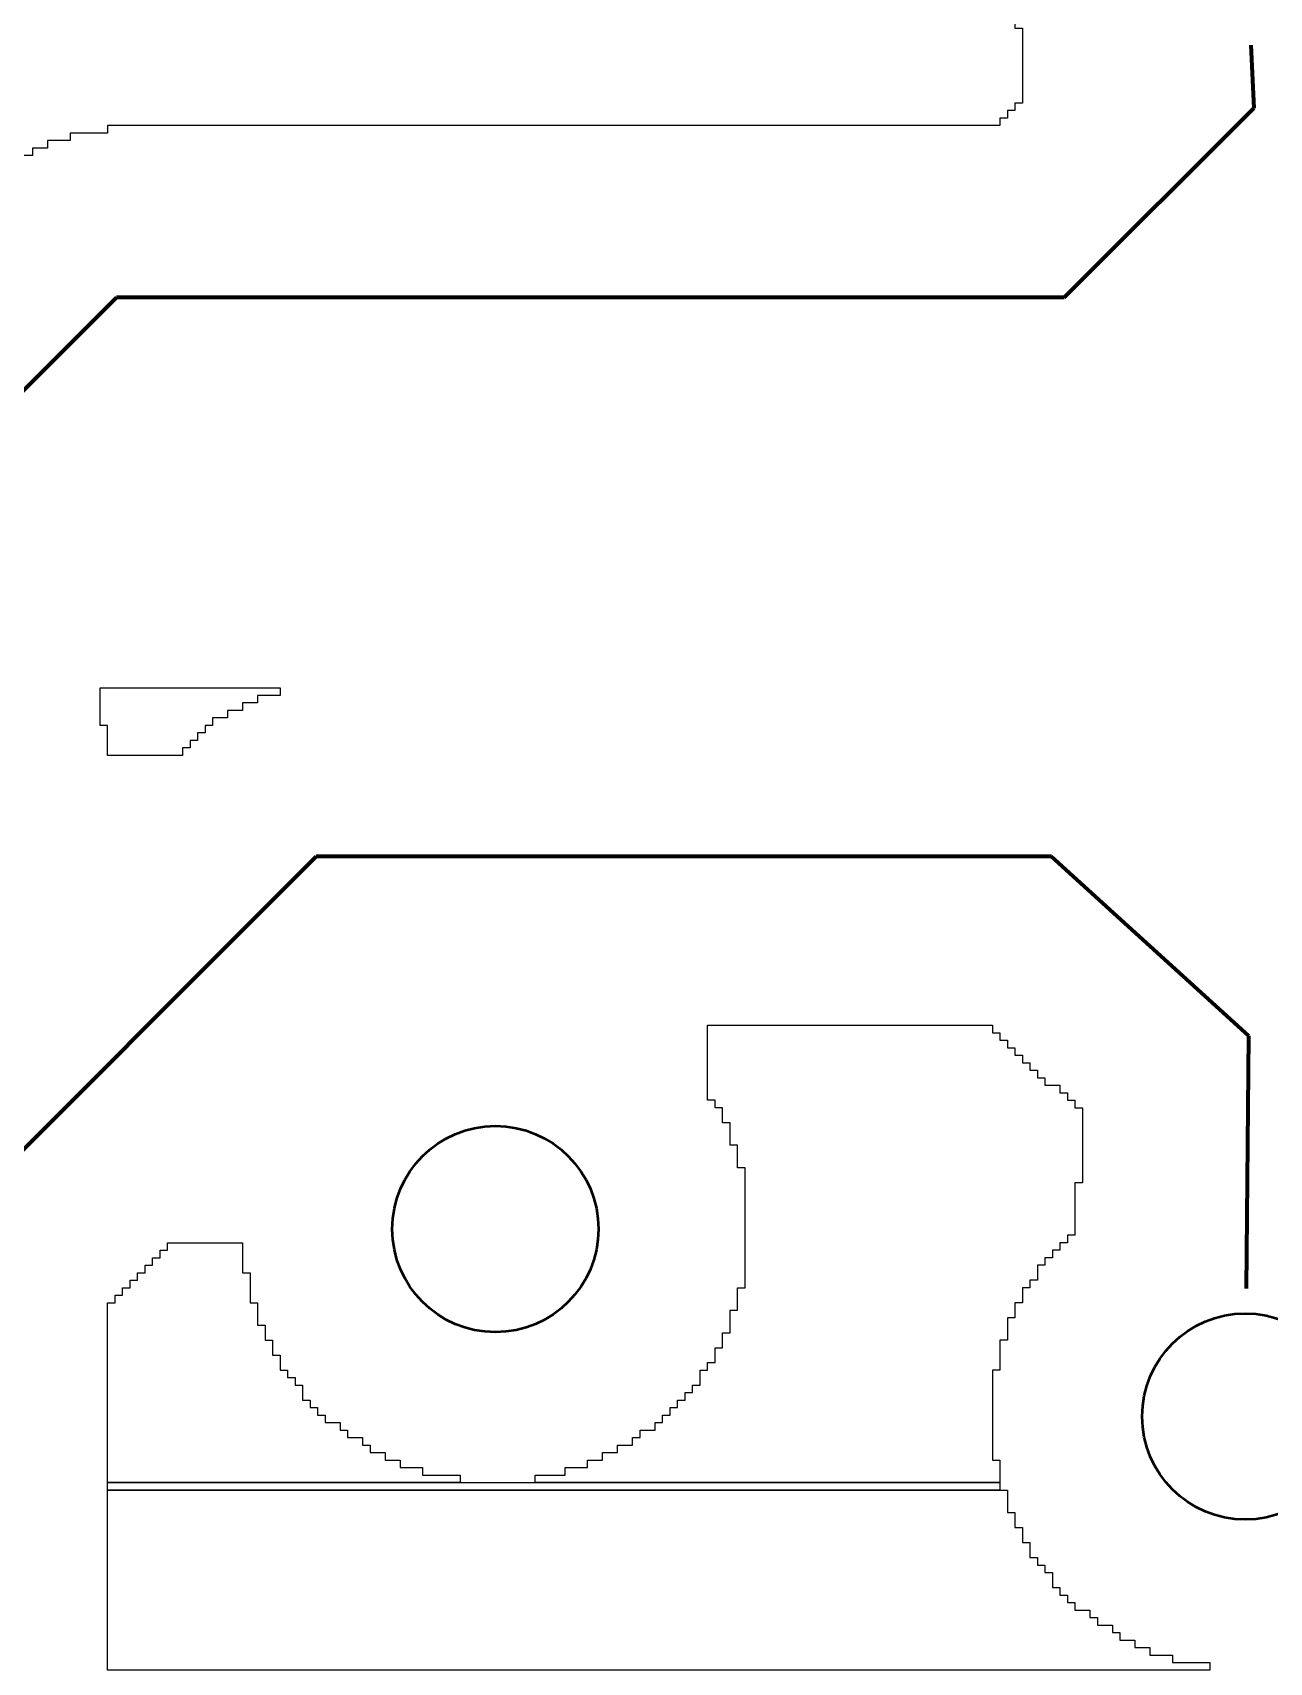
# Model space of a CAD drawing. Header units: millimetres. Extents: x -51 to 50, y -37 to 38.
# Drawn here: x 19.44 to 27.82, y -2.73 to 8.31 of the extents above; entities that cross this region are included whole.
import ezdxf

# ---------------------------------------------------------------- set-up
doc = ezdxf.new("R2010")
doc.units = ezdxf.units.MM
doc.header["$MEASUREMENT"] = 0
doc.layers.add('Camada 1', color=7, linetype='Continuous')

msp = doc.modelspace()

# ---------------------------------------------------------------- linework, layer by layer
at = {"layer": 'Camada 1', "lineweight": 18}
msp.add_open_spline([(-49.8984, -37.3982), (-49.8984, -37.3982), (49.8984, -37.3982), (49.8984, -37.3982), (49.8984, -37.3982), (49.8984, -37.3982), (49.8984, 37.3983), (49.8984, 37.3983), (49.8984, 37.3983), (49.8984, 37.3983), (-49.8984, 37.3983), (-49.8984, 37.3983), (-49.8984, 37.3983), (-49.8984, 37.3983), (-49.8984, -37.3982), (-49.8984, -37.3982)], degree=3, knots=[0, 0, 0, 0, 0.2, 0.2, 0.2, 0.2, 0.4, 0.4, 0.4, 0.4, 0.6, 0.6, 0.6, 0.6, 1, 1, 1, 1], dxfattribs=at)
at = {"layer": 'Camada 1'}
for points, knots in [([(14.0586, 8.5947), (14.0586, 8.5947), (14.0586, 8.5439), (14.0586, 8.5439), (14.0586, 8.5439), (14.0586, 8.5439), (14.0078, 8.5439), (14.0078, 8.5439), (14.0078, 8.5439), (14.0078, 8.5439), (14.0078, 8.3915), (14.0078, 8.3915), (14.0078, 8.3915), (14.0078, 8.3915), (13.957, 8.3915), (13.957, 8.3915), (13.957, 8.3915), (13.957, 8.3915), (13.957, 8.2899), (13.957, 8.2899), (13.957, 8.2899), (13.957, 8.2899), (13.9062, 8.2899), (13.9062, 8.2899), (13.9062, 8.2899), (13.9062, 8.2899), (13.9062, 8.1883), (13.9062, 8.1883), (13.9062, 8.1883), (13.9062, 8.1883), (13.8554, 8.1883), (13.8554, 8.1883), (13.8554, 8.1883), (13.8554, 8.1883), (13.8554, 8.1375), (13.8554, 8.1375), (13.8554, 8.1375), (13.8554, 8.1375), (13.8046, 8.1375), (13.8046, 8.1375), (13.8046, 8.1375), (13.8046, 8.1375), (13.8046, 8.0359), (13.8046, 8.0359), (13.8046, 8.0359), (13.8046, 8.0359), (13.7538, 8.0359), (13.7538, 8.0359), (13.7538, 8.0359), (13.7538, 8.0359), (13.7538, 7.9851), (13.7538, 7.9851), (13.7538, 7.9851), (13.7538, 7.9851), (13.703, 7.9851), (13.703, 7.9851), (13.703, 7.9851), (13.703, 7.9851), (13.703, 7.9343), (13.703, 7.9343), (13.703, 7.9343), (13.703, 7.9343), (13.6522, 7.9343), (13.6522, 7.9343), (13.6522, 7.9343), (13.6522, 7.9343), (13.6522, 7.8835), (13.6522, 7.8835), (13.6522, 7.8835), (13.6522, 7.8835), (13.6014, 7.8835), (13.6014, 7.8835), (13.6014, 7.8835), (13.6014, 7.8835), (13.6014, 7.8327), (13.6014, 7.8327), (13.6014, 7.8327), (13.6014, 7.8327), (13.5506, 7.8327), (13.5506, 7.8327), (13.5506, 7.8327), (13.5506, 7.8327), (13.5506, 7.7819), (13.5506, 7.7819), (13.5506, 7.7819), (13.5506, 7.7819), (13.4998, 7.7819), (13.4998, 7.7819), (13.4998, 7.7819), (13.4998, 7.7819), (13.4998, 7.7311), (13.4998, 7.7311), (13.4998, 7.7311), (13.4998, 7.7311), (13.3982, 7.7311), (13.3982, 7.7311), (13.3982, 7.7311), (13.3982, 7.7311), (13.3982, 7.6803), (13.3982, 7.6803), (13.3982, 7.6803), (13.3982, 7.6803), (13.3474, 7.6803), (13.3474, 7.6803), (13.3474, 7.6803), (13.3474, 7.6803), (13.3474, 7.6295), (13.3474, 7.6295), (13.3474, 7.6295), (13.3474, 7.6295), (13.2458, 7.6295), (13.2458, 7.6295), (13.2458, 7.6295), (13.2458, 7.6295), (13.2458, 7.5787), (13.2458, 7.5787), (13.2458, 7.5787), (13.2458, 7.5787), (13.1442, 7.5787), (13.1442, 7.5787), (13.1442, 7.5787), (13.1442, 7.5787), (13.1442, 7.5279), (13.1442, 7.5279), (13.1442, 7.5279), (13.1442, 7.5279), (13.0426, 7.5279), (13.0426, 7.5279), (13.0426, 7.5279), (13.0426, 7.5279), (13.0426, 7.4771), (13.0426, 7.4771), (13.0426, 7.4771), (13.0426, 7.4771), (12.8902, 7.4771), (12.8902, 7.4771), (12.8902, 7.4771), (12.8902, 7.4771), (12.8902, 7.4263), (12.8902, 7.4263), (12.8902, 7.4263), (12.8902, 7.4263), (12.687, 7.4263), (12.687, 7.4263), (12.687, 7.4263), (12.687, 7.4263), (12.687, 7.3755), (12.687, 7.3755), (12.687, 7.3755), (12.687, 7.3755), (19.291, 7.3755), (19.291, 7.3755), (19.291, 7.3755), (19.291, 7.3755), (19.291, 7.4263), (19.291, 7.4263), (19.291, 7.4263), (19.291, 7.4263), (19.3418, 7.4263), (19.3418, 7.4263), (19.3418, 7.4263), (19.3418, 7.4263), (19.3418, 7.4771), (19.3418, 7.4771), (19.3418, 7.4771), (19.3418, 7.4771), (19.4434, 7.4771), (19.4434, 7.4771), (19.4434, 7.4771), (19.4434, 7.4771), (19.4434, 7.5279), (19.4434, 7.5279), (19.4434, 7.5279), (19.4434, 7.5279), (19.545, 7.5279), (19.545, 7.5279), (19.545, 7.5279), (19.545, 7.5279), (19.545, 7.5787), (19.545, 7.5787), (19.545, 7.5787), (19.545, 7.5787), (19.6974, 7.5787), (19.6974, 7.5787), (19.6974, 7.5787), (19.6974, 7.5787), (19.6974, 7.6295), (19.6974, 7.6295), (19.6974, 7.6295), (19.6974, 7.6295), (19.9514, 7.6295), (19.9514, 7.6295), (19.9514, 7.6295), (19.9514, 7.6295), (19.9514, 7.6803), (19.9514, 7.6803), (19.9514, 7.6803), (19.9514, 7.6803), (25.9966, 7.6803), (25.9966, 7.6803), (25.9966, 7.6803), (25.9966, 7.6803), (25.9966, 7.7311), (25.9966, 7.7311), (25.9966, 7.7311), (25.9966, 7.7311), (26.0474, 7.7311), (26.0474, 7.7311), (26.0474, 7.7311), (26.0474, 7.7311), (26.0474, 7.7819), (26.0474, 7.7819), (26.0474, 7.7819), (26.0474, 7.7819), (26.0982, 7.7819), (26.0982, 7.7819), (26.0982, 7.7819), (26.0982, 7.7819), (26.0982, 7.8327), (26.0982, 7.8327), (26.0982, 7.8327), (26.0982, 7.8327), (26.149, 7.8327), (26.149, 7.8327), (26.149, 7.8327), (26.149, 7.8327), (26.149, 8.3407), (26.149, 8.3407), (26.149, 8.3407), (26.149, 8.3407), (26.0982, 8.3407), (26.0982, 8.3407), (26.0982, 8.3407), (26.0982, 8.3407), (26.0982, 8.4423), (26.0982, 8.4423), (26.0982, 8.4423), (26.0982, 8.4423), (26.0474, 8.4423), (26.0474, 8.4423), (26.0474, 8.4423), (26.0474, 8.4423), (26.0474, 8.5947), (26.0474, 8.5947), (26.0474, 8.5947), (26.0474, 8.5947), (14.0586, 8.5947), (14.0586, 8.5947)], [0, 0, 0, 0, 0.015873, 0.015873, 0.015873, 0.015873, 0.031746, 0.031746, 0.031746, 0.031746, 0.047619, 0.047619, 0.047619, 0.047619, 0.0634921, 0.0634921, 0.0634921, 0.0634921, 0.0793651, 0.0793651, 0.0793651, 0.0793651, 0.0952381, 0.0952381, 0.0952381, 0.0952381, 0.1111111, 0.1111111, 0.1111111, 0.1111111, 0.1269841, 0.1269841, 0.1269841, 0.1269841, 0.1428571, 0.1428571, 0.1428571, 0.1428571, 0.1587302, 0.1587302, 0.1587302, 0.1587302, 0.1746032, 0.1746032, 0.1746032, 0.1746032, 0.1904762, 0.1904762, 0.1904762, 0.1904762, 0.2063492, 0.2063492, 0.2063492, 0.2063492, 0.2222222, 0.2222222, 0.2222222, 0.2222222, 0.2380952, 0.2380952, 0.2380952, 0.2380952, 0.2539683, 0.2539683, 0.2539683, 0.2539683, 0.2698413, 0.2698413, 0.2698413, 0.2698413, 0.2857143, 0.2857143, 0.2857143, 0.2857143, 0.3015873, 0.3015873, 0.3015873, 0.3015873, 0.3174603, 0.3174603, 0.3174603, 0.3174603, 0.3333333, 0.3333333, 0.3333333, 0.3333333, 0.3492063, 0.3492063, 0.3492063, 0.3492063, 0.3650794, 0.3650794, 0.3650794, 0.3650794, 0.3809524, 0.3809524, 0.3809524, 0.3809524, 0.3968254, 0.3968254, 0.3968254, 0.3968254, 0.4126984, 0.4126984, 0.4126984, 0.4126984, 0.4285714, 0.4285714, 0.4285714, 0.4285714, 0.4444444, 0.4444444, 0.4444444, 0.4444444, 0.4603175, 0.4603175, 0.4603175, 0.4603175, 0.4761905, 0.4761905, 0.4761905, 0.4761905, 0.4920635, 0.4920635, 0.4920635, 0.4920635, 0.5079365, 0.5079365, 0.5079365, 0.5079365, 0.5238095, 0.5238095, 0.5238095, 0.5238095, 0.5396825, 0.5396825, 0.5396825, 0.5396825, 0.5555556, 0.5555556, 0.5555556, 0.5555556, 0.5714286, 0.5714286, 0.5714286, 0.5714286, 0.5873016, 0.5873016, 0.5873016, 0.5873016, 0.6031746, 0.6031746, 0.6031746, 0.6031746, 0.6190476, 0.6190476, 0.6190476, 0.6190476, 0.6349206, 0.6349206, 0.6349206, 0.6349206, 0.6507937, 0.6507937, 0.6507937, 0.6507937, 0.6666667, 0.6666667, 0.6666667, 0.6666667, 0.6825397, 0.6825397, 0.6825397, 0.6825397, 0.6984127, 0.6984127, 0.6984127, 0.6984127, 0.7142857, 0.7142857, 0.7142857, 0.7142857, 0.7301587, 0.7301587, 0.7301587, 0.7301587, 0.7460317, 0.7460317, 0.7460317, 0.7460317, 0.7619048, 0.7619048, 0.7619048, 0.7619048, 0.7777778, 0.7777778, 0.7777778, 0.7777778, 0.7936508, 0.7936508, 0.7936508, 0.7936508, 0.8095238, 0.8095238, 0.8095238, 0.8095238, 0.8253968, 0.8253968, 0.8253968, 0.8253968, 0.8412698, 0.8412698, 0.8412698, 0.8412698, 0.8571429, 0.8571429, 0.8571429, 0.8571429, 0.8730159, 0.8730159, 0.8730159, 0.8730159, 0.8888889, 0.8888889, 0.8888889, 0.8888889, 0.9047619, 0.9047619, 0.9047619, 0.9047619, 0.9206349, 0.9206349, 0.9206349, 0.9206349, 0.9365079, 0.9365079, 0.9365079, 0.9365079, 0.952381, 0.952381, 0.952381, 0.952381, 0.968254, 0.968254, 0.968254, 0.968254, 1, 1, 1, 1]), ([(19.9006, 3.8703), (19.9006, 3.8703), (19.9006, 3.6163), (19.9006, 3.6163), (19.9006, 3.6163), (19.9006, 3.6163), (19.9514, 3.6163), (19.9514, 3.6163), (19.9514, 3.6163), (19.9514, 3.6163), (19.9514, 3.4131), (19.9514, 3.4131), (19.9514, 3.4131), (19.9514, 3.4131), (20.4594, 3.4131), (20.4594, 3.4131), (20.4594, 3.4131), (20.4594, 3.4131), (20.4594, 3.4639), (20.4594, 3.4639), (20.4594, 3.4639), (20.4594, 3.4639), (20.5102, 3.4639), (20.5102, 3.4639), (20.5102, 3.4639), (20.5102, 3.4639), (20.5102, 3.5147), (20.5102, 3.5147), (20.5102, 3.5147), (20.5102, 3.5147), (20.561, 3.5147), (20.561, 3.5147), (20.561, 3.5147), (20.561, 3.5147), (20.561, 3.5655), (20.561, 3.5655), (20.561, 3.5655), (20.561, 3.5655), (20.6118, 3.5655), (20.6118, 3.5655), (20.6118, 3.5655), (20.6118, 3.5655), (20.6118, 3.6163), (20.6118, 3.6163), (20.6118, 3.6163), (20.6118, 3.6163), (20.6626, 3.6163), (20.6626, 3.6163), (20.6626, 3.6163), (20.6626, 3.6163), (20.6626, 3.6671), (20.6626, 3.6671), (20.6626, 3.6671), (20.6626, 3.6671), (20.7642, 3.6671), (20.7642, 3.6671), (20.7642, 3.6671), (20.7642, 3.6671), (20.7642, 3.7179), (20.7642, 3.7179), (20.7642, 3.7179), (20.7642, 3.7179), (20.8658, 3.7179), (20.8658, 3.7179), (20.8658, 3.7179), (20.8658, 3.7179), (20.8658, 3.7687), (20.8658, 3.7687), (20.8658, 3.7687), (20.8658, 3.7687), (20.9674, 3.7687), (20.9674, 3.7687), (20.9674, 3.7687), (20.9674, 3.7687), (20.9674, 3.8195), (20.9674, 3.8195), (20.9674, 3.8195), (20.9674, 3.8195), (21.1198, 3.8195), (21.1198, 3.8195), (21.1198, 3.8195), (21.1198, 3.8195), (21.1198, 3.8703), (21.1198, 3.8703), (21.1198, 3.8703), (21.1198, 3.8703), (19.9006, 3.8703), (19.9006, 3.8703)], [0, 0, 0, 0, 0.0434783, 0.0434783, 0.0434783, 0.0434783, 0.0869565, 0.0869565, 0.0869565, 0.0869565, 0.1304348, 0.1304348, 0.1304348, 0.1304348, 0.173913, 0.173913, 0.173913, 0.173913, 0.2173913, 0.2173913, 0.2173913, 0.2173913, 0.2608696, 0.2608696, 0.2608696, 0.2608696, 0.3043478, 0.3043478, 0.3043478, 0.3043478, 0.3478261, 0.3478261, 0.3478261, 0.3478261, 0.3913043, 0.3913043, 0.3913043, 0.3913043, 0.4347826, 0.4347826, 0.4347826, 0.4347826, 0.4782609, 0.4782609, 0.4782609, 0.4782609, 0.5217391, 0.5217391, 0.5217391, 0.5217391, 0.5652174, 0.5652174, 0.5652174, 0.5652174, 0.6086957, 0.6086957, 0.6086957, 0.6086957, 0.6521739, 0.6521739, 0.6521739, 0.6521739, 0.6956522, 0.6956522, 0.6956522, 0.6956522, 0.7391304, 0.7391304, 0.7391304, 0.7391304, 0.7826087, 0.7826087, 0.7826087, 0.7826087, 0.826087, 0.826087, 0.826087, 0.826087, 0.8695652, 0.8695652, 0.8695652, 0.8695652, 0.9130435, 0.9130435, 0.9130435, 0.9130435, 1, 1, 1, 1]), ([(24.0154, 1.5843), (24.0154, 1.5843), (24.0154, 1.0763), (24.0154, 1.0763), (24.0154, 1.0763), (24.0154, 1.0763), (24.0662, 1.0763), (24.0662, 1.0763), (24.0662, 1.0763), (24.0662, 1.0763), (24.0662, 1.0255), (24.0662, 1.0255), (24.0662, 1.0255), (24.0662, 1.0255), (24.117, 1.0255), (24.117, 1.0255), (24.117, 1.0255), (24.117, 1.0255), (24.117, 0.9239), (24.117, 0.9239), (24.117, 0.9239), (24.117, 0.9239), (24.1678, 0.9239), (24.1678, 0.9239), (24.1678, 0.9239), (24.1678, 0.9239), (24.1678, 0.7715), (24.1678, 0.7715), (24.1678, 0.7715), (24.1678, 0.7715), (24.2186, 0.7715), (24.2186, 0.7715), (24.2186, 0.7715), (24.2186, 0.7715), (24.2186, 0.6191), (24.2186, 0.6191), (24.2186, 0.6191), (24.2186, 0.6191), (24.2694, 0.6191), (24.2694, 0.6191), (24.2694, 0.6191), (24.2694, 0.6191), (24.2694, -0.1937), (24.2694, -0.1937), (24.2694, -0.1937), (24.2694, -0.1937), (24.2186, -0.1937), (24.2186, -0.1937), (24.2186, -0.1937), (24.2186, -0.1937), (24.2186, -0.3461), (24.2186, -0.3461), (24.2186, -0.3461), (24.2186, -0.3461), (24.1678, -0.3461), (24.1678, -0.3461), (24.1678, -0.3461), (24.1678, -0.3461), (24.1678, -0.4985), (24.1678, -0.4985), (24.1678, -0.4985), (24.1678, -0.4985), (24.117, -0.4985), (24.117, -0.4985), (24.117, -0.4985), (24.117, -0.4985), (24.117, -0.6001), (24.117, -0.6001), (24.117, -0.6001), (24.117, -0.6001), (24.0662, -0.6001), (24.0662, -0.6001), (24.0662, -0.6001), (24.0662, -0.6001), (24.0662, -0.7017), (24.0662, -0.7017), (24.0662, -0.7017), (24.0662, -0.7017), (24.0154, -0.7017), (24.0154, -0.7017), (24.0154, -0.7017), (24.0154, -0.7017), (24.0154, -0.7525), (24.0154, -0.7525), (24.0154, -0.7525), (24.0154, -0.7525), (23.9646, -0.7525), (23.9646, -0.7525), (23.9646, -0.7525), (23.9646, -0.7525), (23.9646, -0.8541), (23.9646, -0.8541), (23.9646, -0.8541), (23.9646, -0.8541), (23.9138, -0.8541), (23.9138, -0.8541), (23.9138, -0.8541), (23.9138, -0.8541), (23.9138, -0.9049), (23.9138, -0.9049), (23.9138, -0.9049), (23.9138, -0.9049), (23.863, -0.9049), (23.863, -0.9049), (23.863, -0.9049), (23.863, -0.9049), (23.863, -0.9557), (23.863, -0.9557), (23.863, -0.9557), (23.863, -0.9557), (23.8122, -0.9557), (23.8122, -0.9557), (23.8122, -0.9557), (23.8122, -0.9557), (23.8122, -1.0065), (23.8122, -1.0065), (23.8122, -1.0065), (23.8122, -1.0065), (23.7614, -1.0065), (23.7614, -1.0065), (23.7614, -1.0065), (23.7614, -1.0065), (23.7614, -1.0573), (23.7614, -1.0573), (23.7614, -1.0573), (23.7614, -1.0573), (23.7106, -1.0573), (23.7106, -1.0573), (23.7106, -1.0573), (23.7106, -1.0573), (23.7106, -1.1081), (23.7106, -1.1081), (23.7106, -1.1081), (23.7106, -1.1081), (23.6598, -1.1081), (23.6598, -1.1081), (23.6598, -1.1081), (23.6598, -1.1081), (23.6598, -1.1589), (23.6598, -1.1589), (23.6598, -1.1589), (23.6598, -1.1589), (23.5582, -1.1589), (23.5582, -1.1589), (23.5582, -1.1589), (23.5582, -1.1589), (23.5582, -1.2097), (23.5582, -1.2097), (23.5582, -1.2097), (23.5582, -1.2097), (23.5074, -1.2097), (23.5074, -1.2097), (23.5074, -1.2097), (23.5074, -1.2097), (23.5074, -1.2605), (23.5074, -1.2605), (23.5074, -1.2605), (23.5074, -1.2605), (23.4058, -1.2605), (23.4058, -1.2605), (23.4058, -1.2605), (23.4058, -1.2605), (23.4058, -1.3113), (23.4058, -1.3113), (23.4058, -1.3113), (23.4058, -1.3113), (23.3042, -1.3113), (23.3042, -1.3113), (23.3042, -1.3113), (23.3042, -1.3113), (23.3042, -1.3621), (23.3042, -1.3621), (23.3042, -1.3621), (23.3042, -1.3621), (23.2026, -1.3621), (23.2026, -1.3621), (23.2026, -1.3621), (23.2026, -1.3621), (23.2026, -1.4129), (23.2026, -1.4129), (23.2026, -1.4129), (23.2026, -1.4129), (23.0502, -1.4129), (23.0502, -1.4129), (23.0502, -1.4129), (23.0502, -1.4129), (23.0502, -1.4637), (23.0502, -1.4637), (23.0502, -1.4637), (23.0502, -1.4637), (22.847, -1.4637), (22.847, -1.4637), (22.847, -1.4637), (22.847, -1.4637), (22.847, -1.5145), (22.847, -1.5145), (22.847, -1.5145), (22.847, -1.5145), (25.9966, -1.5145), (25.9966, -1.5145), (25.9966, -1.5145), (25.9966, -1.5145), (25.9966, -1.3621), (25.9966, -1.3621), (25.9966, -1.3621), (25.9966, -1.3621), (25.9458, -1.3621), (25.9458, -1.3621), (25.9458, -1.3621), (25.9458, -1.3621), (25.9458, -0.7525), (25.9458, -0.7525), (25.9458, -0.7525), (25.9458, -0.7525), (25.9966, -0.7525), (25.9966, -0.7525), (25.9966, -0.7525), (25.9966, -0.7525), (25.9966, -0.5493), (25.9966, -0.5493), (25.9966, -0.5493), (25.9966, -0.5493), (26.0474, -0.5493), (26.0474, -0.5493), (26.0474, -0.5493), (26.0474, -0.5493), (26.0474, -0.3969), (26.0474, -0.3969), (26.0474, -0.3969), (26.0474, -0.3969), (26.0982, -0.3969), (26.0982, -0.3969), (26.0982, -0.3969), (26.0982, -0.3969), (26.0982, -0.2953), (26.0982, -0.2953), (26.0982, -0.2953), (26.0982, -0.2953), (26.149, -0.2953), (26.149, -0.2953), (26.149, -0.2953), (26.149, -0.2953), (26.149, -0.1937), (26.149, -0.1937), (26.149, -0.1937), (26.149, -0.1937), (26.1998, -0.1937), (26.1998, -0.1937), (26.1998, -0.1937), (26.1998, -0.1937), (26.1998, -0.1429), (26.1998, -0.1429), (26.1998, -0.1429), (26.1998, -0.1429), (26.2506, -0.1429), (26.2506, -0.1429), (26.2506, -0.1429), (26.2506, -0.1429), (26.2506, -0.0413), (26.2506, -0.0413), (26.2506, -0.0413), (26.2506, -0.0413), (26.3014, -0.0413), (26.3014, -0.0413), (26.3014, -0.0413), (26.3014, -0.0413), (26.3014, 0.0095), (26.3014, 0.0095), (26.3014, 0.0095), (26.3014, 0.0095), (26.3522, 0.0095), (26.3522, 0.0095), (26.3522, 0.0095), (26.3522, 0.0095), (26.3522, 0.0603), (26.3522, 0.0603), (26.3522, 0.0603), (26.3522, 0.0603), (26.403, 0.0603), (26.403, 0.0603), (26.403, 0.0603), (26.403, 0.0603), (26.403, 0.1111), (26.403, 0.1111), (26.403, 0.1111), (26.403, 0.1111), (26.4538, 0.1111), (26.4538, 0.1111), (26.4538, 0.1111), (26.4538, 0.1111), (26.4538, 0.1619), (26.4538, 0.1619), (26.4538, 0.1619), (26.4538, 0.1619), (26.5046, 0.1619), (26.5046, 0.1619), (26.5046, 0.1619), (26.5046, 0.1619), (26.5046, 0.5175), (26.5046, 0.5175), (26.5046, 0.5175), (26.5046, 0.5175), (26.5554, 0.5175), (26.5554, 0.5175), (26.5554, 0.5175), (26.5554, 0.5175), (26.5554, 1.0255), (26.5554, 1.0255), (26.5554, 1.0255), (26.5554, 1.0255), (26.5046, 1.0255), (26.5046, 1.0255), (26.5046, 1.0255), (26.5046, 1.0255), (26.5046, 1.0763), (26.5046, 1.0763), (26.5046, 1.0763), (26.5046, 1.0763), (26.4538, 1.0763), (26.4538, 1.0763), (26.4538, 1.0763), (26.4538, 1.0763), (26.4538, 1.1271), (26.4538, 1.1271), (26.4538, 1.1271), (26.4538, 1.1271), (26.403, 1.1271), (26.403, 1.1271), (26.403, 1.1271), (26.403, 1.1271), (26.403, 1.1779), (26.403, 1.1779), (26.403, 1.1779), (26.403, 1.1779), (26.3014, 1.1779), (26.3014, 1.1779), (26.3014, 1.1779), (26.3014, 1.1779), (26.3014, 1.2287), (26.3014, 1.2287), (26.3014, 1.2287), (26.3014, 1.2287), (26.2506, 1.2287), (26.2506, 1.2287), (26.2506, 1.2287), (26.2506, 1.2287), (26.2506, 1.2795), (26.2506, 1.2795), (26.2506, 1.2795), (26.2506, 1.2795), (26.1998, 1.2795), (26.1998, 1.2795), (26.1998, 1.2795), (26.1998, 1.2795), (26.1998, 1.3303), (26.1998, 1.3303), (26.1998, 1.3303), (26.1998, 1.3303), (26.149, 1.3303), (26.149, 1.3303), (26.149, 1.3303), (26.149, 1.3303), (26.149, 1.3811), (26.149, 1.3811), (26.149, 1.3811), (26.149, 1.3811), (26.0982, 1.3811), (26.0982, 1.3811), (26.0982, 1.3811), (26.0982, 1.3811), (26.0982, 1.4319), (26.0982, 1.4319), (26.0982, 1.4319), (26.0982, 1.4319), (26.0474, 1.4319), (26.0474, 1.4319), (26.0474, 1.4319), (26.0474, 1.4319), (26.0474, 1.4827), (26.0474, 1.4827), (26.0474, 1.4827), (26.0474, 1.4827), (25.9966, 1.4827), (25.9966, 1.4827), (25.9966, 1.4827), (25.9966, 1.4827), (25.9966, 1.5335), (25.9966, 1.5335), (25.9966, 1.5335), (25.9966, 1.5335), (25.9458, 1.5335), (25.9458, 1.5335), (25.9458, 1.5335), (25.9458, 1.5335), (25.9458, 1.5843), (25.9458, 1.5843), (25.9458, 1.5843), (25.9458, 1.5843), (24.0154, 1.5843), (24.0154, 1.5843)], [0, 0, 0, 0, 0.009901, 0.009901, 0.009901, 0.009901, 0.019802, 0.019802, 0.019802, 0.019802, 0.029703, 0.029703, 0.029703, 0.029703, 0.039604, 0.039604, 0.039604, 0.039604, 0.049505, 0.049505, 0.049505, 0.049505, 0.0594059, 0.0594059, 0.0594059, 0.0594059, 0.0693069, 0.0693069, 0.0693069, 0.0693069, 0.0792079, 0.0792079, 0.0792079, 0.0792079, 0.0891089, 0.0891089, 0.0891089, 0.0891089, 0.0990099, 0.0990099, 0.0990099, 0.0990099, 0.1089109, 0.1089109, 0.1089109, 0.1089109, 0.1188119, 0.1188119, 0.1188119, 0.1188119, 0.1287129, 0.1287129, 0.1287129, 0.1287129, 0.1386139, 0.1386139, 0.1386139, 0.1386139, 0.1485149, 0.1485149, 0.1485149, 0.1485149, 0.1584158, 0.1584158, 0.1584158, 0.1584158, 0.1683168, 0.1683168, 0.1683168, 0.1683168, 0.1782178, 0.1782178, 0.1782178, 0.1782178, 0.1881188, 0.1881188, 0.1881188, 0.1881188, 0.1980198, 0.1980198, 0.1980198, 0.1980198, 0.2079208, 0.2079208, 0.2079208, 0.2079208, 0.2178218, 0.2178218, 0.2178218, 0.2178218, 0.2277228, 0.2277228, 0.2277228, 0.2277228, 0.2376238, 0.2376238, 0.2376238, 0.2376238, 0.2475248, 0.2475248, 0.2475248, 0.2475248, 0.2574257, 0.2574257, 0.2574257, 0.2574257, 0.2673267, 0.2673267, 0.2673267, 0.2673267, 0.2772277, 0.2772277, 0.2772277, 0.2772277, 0.2871287, 0.2871287, 0.2871287, 0.2871287, 0.2970297, 0.2970297, 0.2970297, 0.2970297, 0.3069307, 0.3069307, 0.3069307, 0.3069307, 0.3168317, 0.3168317, 0.3168317, 0.3168317, 0.3267327, 0.3267327, 0.3267327, 0.3267327, 0.3366337, 0.3366337, 0.3366337, 0.3366337, 0.3465347, 0.3465347, 0.3465347, 0.3465347, 0.3564356, 0.3564356, 0.3564356, 0.3564356, 0.3663366, 0.3663366, 0.3663366, 0.3663366, 0.3762376, 0.3762376, 0.3762376, 0.3762376, 0.3861386, 0.3861386, 0.3861386, 0.3861386, 0.3960396, 0.3960396, 0.3960396, 0.3960396, 0.4059406, 0.4059406, 0.4059406, 0.4059406, 0.4158416, 0.4158416, 0.4158416, 0.4158416, 0.4257426, 0.4257426, 0.4257426, 0.4257426, 0.4356436, 0.4356436, 0.4356436, 0.4356436, 0.4455446, 0.4455446, 0.4455446, 0.4455446, 0.4554455, 0.4554455, 0.4554455, 0.4554455, 0.4653465, 0.4653465, 0.4653465, 0.4653465, 0.4752475, 0.4752475, 0.4752475, 0.4752475, 0.4851485, 0.4851485, 0.4851485, 0.4851485, 0.4950495, 0.4950495, 0.4950495, 0.4950495, 0.5049505, 0.5049505, 0.5049505, 0.5049505, 0.5148515, 0.5148515, 0.5148515, 0.5148515, 0.5247525, 0.5247525, 0.5247525, 0.5247525, 0.5346535, 0.5346535, 0.5346535, 0.5346535, 0.5445545, 0.5445545, 0.5445545, 0.5445545, 0.5544554, 0.5544554, 0.5544554, 0.5544554, 0.5643564, 0.5643564, 0.5643564, 0.5643564, 0.5742574, 0.5742574, 0.5742574, 0.5742574, 0.5841584, 0.5841584, 0.5841584, 0.5841584, 0.5940594, 0.5940594, 0.5940594, 0.5940594, 0.6039604, 0.6039604, 0.6039604, 0.6039604, 0.6138614, 0.6138614, 0.6138614, 0.6138614, 0.6237624, 0.6237624, 0.6237624, 0.6237624, 0.6336634, 0.6336634, 0.6336634, 0.6336634, 0.6435644, 0.6435644, 0.6435644, 0.6435644, 0.6534653, 0.6534653, 0.6534653, 0.6534653, 0.6633663, 0.6633663, 0.6633663, 0.6633663, 0.6732673, 0.6732673, 0.6732673, 0.6732673, 0.6831683, 0.6831683, 0.6831683, 0.6831683, 0.6930693, 0.6930693, 0.6930693, 0.6930693, 0.7029703, 0.7029703, 0.7029703, 0.7029703, 0.7128713, 0.7128713, 0.7128713, 0.7128713, 0.7227723, 0.7227723, 0.7227723, 0.7227723, 0.7326733, 0.7326733, 0.7326733, 0.7326733, 0.7425743, 0.7425743, 0.7425743, 0.7425743, 0.7524752, 0.7524752, 0.7524752, 0.7524752, 0.7623762, 0.7623762, 0.7623762, 0.7623762, 0.7722772, 0.7722772, 0.7722772, 0.7722772, 0.7821782, 0.7821782, 0.7821782, 0.7821782, 0.7920792, 0.7920792, 0.7920792, 0.7920792, 0.8019802, 0.8019802, 0.8019802, 0.8019802, 0.8118812, 0.8118812, 0.8118812, 0.8118812, 0.8217822, 0.8217822, 0.8217822, 0.8217822, 0.8316832, 0.8316832, 0.8316832, 0.8316832, 0.8415842, 0.8415842, 0.8415842, 0.8415842, 0.8514851, 0.8514851, 0.8514851, 0.8514851, 0.8613861, 0.8613861, 0.8613861, 0.8613861, 0.8712871, 0.8712871, 0.8712871, 0.8712871, 0.8811881, 0.8811881, 0.8811881, 0.8811881, 0.8910891, 0.8910891, 0.8910891, 0.8910891, 0.9009901, 0.9009901, 0.9009901, 0.9009901, 0.9108911, 0.9108911, 0.9108911, 0.9108911, 0.9207921, 0.9207921, 0.9207921, 0.9207921, 0.9306931, 0.9306931, 0.9306931, 0.9306931, 0.9405941, 0.9405941, 0.9405941, 0.9405941, 0.950495, 0.950495, 0.950495, 0.950495, 0.960396, 0.960396, 0.960396, 0.960396, 0.970297, 0.970297, 0.970297, 0.970297, 0.980198, 0.980198, 0.980198, 0.980198, 1, 1, 1, 1]), ([(20.3578, 0.1111), (20.3578, 0.1111), (20.3578, 0.0603), (20.3578, 0.0603), (20.3578, 0.0603), (20.3578, 0.0603), (20.307, 0.0603), (20.307, 0.0603), (20.307, 0.0603), (20.307, 0.0603), (20.307, 0.0095), (20.307, 0.0095), (20.307, 0.0095), (20.307, 0.0095), (20.2562, 0.0095), (20.2562, 0.0095), (20.2562, 0.0095), (20.2562, 0.0095), (20.2562, -0.0413), (20.2562, -0.0413), (20.2562, -0.0413), (20.2562, -0.0413), (20.2054, -0.0413), (20.2054, -0.0413), (20.2054, -0.0413), (20.2054, -0.0413), (20.2054, -0.0921), (20.2054, -0.0921), (20.2054, -0.0921), (20.2054, -0.0921), (20.1546, -0.0921), (20.1546, -0.0921), (20.1546, -0.0921), (20.1546, -0.0921), (20.1546, -0.1429), (20.1546, -0.1429), (20.1546, -0.1429), (20.1546, -0.1429), (20.1038, -0.1429), (20.1038, -0.1429), (20.1038, -0.1429), (20.1038, -0.1429), (20.1038, -0.1937), (20.1038, -0.1937), (20.1038, -0.1937), (20.1038, -0.1937), (20.053, -0.1937), (20.053, -0.1937), (20.053, -0.1937), (20.053, -0.1937), (20.053, -0.2445), (20.053, -0.2445), (20.053, -0.2445), (20.053, -0.2445), (20.0022, -0.2445), (20.0022, -0.2445), (20.0022, -0.2445), (20.0022, -0.2445), (20.0022, -0.2953), (20.0022, -0.2953), (20.0022, -0.2953), (20.0022, -0.2953), (19.9514, -0.2953), (19.9514, -0.2953), (19.9514, -0.2953), (19.9514, -0.2953), (19.9514, -1.5145), (19.9514, -1.5145), (19.9514, -1.5145), (19.9514, -1.5145), (22.339, -1.5145), (22.339, -1.5145), (22.339, -1.5145), (22.339, -1.5145), (22.339, -1.4637), (22.339, -1.4637), (22.339, -1.4637), (22.339, -1.4637), (22.085, -1.4637), (22.085, -1.4637), (22.085, -1.4637), (22.085, -1.4637), (22.085, -1.4129), (22.085, -1.4129), (22.085, -1.4129), (22.085, -1.4129), (21.9326, -1.4129), (21.9326, -1.4129), (21.9326, -1.4129), (21.9326, -1.4129), (21.9326, -1.3621), (21.9326, -1.3621), (21.9326, -1.3621), (21.9326, -1.3621), (21.831, -1.3621), (21.831, -1.3621), (21.831, -1.3621), (21.831, -1.3621), (21.831, -1.3113), (21.831, -1.3113), (21.831, -1.3113), (21.831, -1.3113), (21.7294, -1.3113), (21.7294, -1.3113), (21.7294, -1.3113), (21.7294, -1.3113), (21.7294, -1.2605), (21.7294, -1.2605), (21.7294, -1.2605), (21.7294, -1.2605), (21.6786, -1.2605), (21.6786, -1.2605), (21.6786, -1.2605), (21.6786, -1.2605), (21.6786, -1.2097), (21.6786, -1.2097), (21.6786, -1.2097), (21.6786, -1.2097), (21.577, -1.2097), (21.577, -1.2097), (21.577, -1.2097), (21.577, -1.2097), (21.577, -1.1589), (21.577, -1.1589), (21.577, -1.1589), (21.577, -1.1589), (21.5262, -1.1589), (21.5262, -1.1589), (21.5262, -1.1589), (21.5262, -1.1589), (21.5262, -1.1081), (21.5262, -1.1081), (21.5262, -1.1081), (21.5262, -1.1081), (21.4246, -1.1081), (21.4246, -1.1081), (21.4246, -1.1081), (21.4246, -1.1081), (21.4246, -1.0573), (21.4246, -1.0573), (21.4246, -1.0573), (21.4246, -1.0573), (21.3738, -1.0573), (21.3738, -1.0573), (21.3738, -1.0573), (21.3738, -1.0573), (21.3738, -1.0065), (21.3738, -1.0065), (21.3738, -1.0065), (21.3738, -1.0065), (21.323, -1.0065), (21.323, -1.0065), (21.323, -1.0065), (21.323, -1.0065), (21.323, -0.9557), (21.323, -0.9557), (21.323, -0.9557), (21.323, -0.9557), (21.2722, -0.9557), (21.2722, -0.9557), (21.2722, -0.9557), (21.2722, -0.9557), (21.2722, -0.8541), (21.2722, -0.8541), (21.2722, -0.8541), (21.2722, -0.8541), (21.2214, -0.8541), (21.2214, -0.8541), (21.2214, -0.8541), (21.2214, -0.8541), (21.2214, -0.8033), (21.2214, -0.8033), (21.2214, -0.8033), (21.2214, -0.8033), (21.1706, -0.8033), (21.1706, -0.8033), (21.1706, -0.8033), (21.1706, -0.8033), (21.1706, -0.7525), (21.1706, -0.7525), (21.1706, -0.7525), (21.1706, -0.7525), (21.1198, -0.7525), (21.1198, -0.7525), (21.1198, -0.7525), (21.1198, -0.7525), (21.1198, -0.6509), (21.1198, -0.6509), (21.1198, -0.6509), (21.1198, -0.6509), (21.069, -0.6509), (21.069, -0.6509), (21.069, -0.6509), (21.069, -0.6509), (21.069, -0.5493), (21.069, -0.5493), (21.069, -0.5493), (21.069, -0.5493), (21.0182, -0.5493), (21.0182, -0.5493), (21.0182, -0.5493), (21.0182, -0.5493), (21.0182, -0.4477), (21.0182, -0.4477), (21.0182, -0.4477), (21.0182, -0.4477), (20.9674, -0.4477), (20.9674, -0.4477), (20.9674, -0.4477), (20.9674, -0.4477), (20.9674, -0.2953), (20.9674, -0.2953), (20.9674, -0.2953), (20.9674, -0.2953), (20.9166, -0.2953), (20.9166, -0.2953), (20.9166, -0.2953), (20.9166, -0.2953), (20.9166, -0.0921), (20.9166, -0.0921), (20.9166, -0.0921), (20.9166, -0.0921), (20.8658, -0.0921), (20.8658, -0.0921), (20.8658, -0.0921), (20.8658, -0.0921), (20.8658, 0.1111), (20.8658, 0.1111), (20.8658, 0.1111), (20.8658, 0.1111), (20.3578, 0.1111), (20.3578, 0.1111)], [0, 0, 0, 0, 0.0169492, 0.0169492, 0.0169492, 0.0169492, 0.0338983, 0.0338983, 0.0338983, 0.0338983, 0.0508475, 0.0508475, 0.0508475, 0.0508475, 0.0677966, 0.0677966, 0.0677966, 0.0677966, 0.0847458, 0.0847458, 0.0847458, 0.0847458, 0.1016949, 0.1016949, 0.1016949, 0.1016949, 0.1186441, 0.1186441, 0.1186441, 0.1186441, 0.1355932, 0.1355932, 0.1355932, 0.1355932, 0.1525424, 0.1525424, 0.1525424, 0.1525424, 0.1694915, 0.1694915, 0.1694915, 0.1694915, 0.1864407, 0.1864407, 0.1864407, 0.1864407, 0.2033898, 0.2033898, 0.2033898, 0.2033898, 0.220339, 0.220339, 0.220339, 0.220339, 0.2372881, 0.2372881, 0.2372881, 0.2372881, 0.2542373, 0.2542373, 0.2542373, 0.2542373, 0.2711864, 0.2711864, 0.2711864, 0.2711864, 0.2881356, 0.2881356, 0.2881356, 0.2881356, 0.3050847, 0.3050847, 0.3050847, 0.3050847, 0.3220339, 0.3220339, 0.3220339, 0.3220339, 0.3389831, 0.3389831, 0.3389831, 0.3389831, 0.3559322, 0.3559322, 0.3559322, 0.3559322, 0.3728814, 0.3728814, 0.3728814, 0.3728814, 0.3898305, 0.3898305, 0.3898305, 0.3898305, 0.4067797, 0.4067797, 0.4067797, 0.4067797, 0.4237288, 0.4237288, 0.4237288, 0.4237288, 0.440678, 0.440678, 0.440678, 0.440678, 0.4576271, 0.4576271, 0.4576271, 0.4576271, 0.4745763, 0.4745763, 0.4745763, 0.4745763, 0.4915254, 0.4915254, 0.4915254, 0.4915254, 0.5084746, 0.5084746, 0.5084746, 0.5084746, 0.5254237, 0.5254237, 0.5254237, 0.5254237, 0.5423729, 0.5423729, 0.5423729, 0.5423729, 0.559322, 0.559322, 0.559322, 0.559322, 0.5762712, 0.5762712, 0.5762712, 0.5762712, 0.5932203, 0.5932203, 0.5932203, 0.5932203, 0.6101695, 0.6101695, 0.6101695, 0.6101695, 0.6271186, 0.6271186, 0.6271186, 0.6271186, 0.6440678, 0.6440678, 0.6440678, 0.6440678, 0.6610169, 0.6610169, 0.6610169, 0.6610169, 0.6779661, 0.6779661, 0.6779661, 0.6779661, 0.6949153, 0.6949153, 0.6949153, 0.6949153, 0.7118644, 0.7118644, 0.7118644, 0.7118644, 0.7288136, 0.7288136, 0.7288136, 0.7288136, 0.7457627, 0.7457627, 0.7457627, 0.7457627, 0.7627119, 0.7627119, 0.7627119, 0.7627119, 0.779661, 0.779661, 0.779661, 0.779661, 0.7966102, 0.7966102, 0.7966102, 0.7966102, 0.8135593, 0.8135593, 0.8135593, 0.8135593, 0.8305085, 0.8305085, 0.8305085, 0.8305085, 0.8474576, 0.8474576, 0.8474576, 0.8474576, 0.8644068, 0.8644068, 0.8644068, 0.8644068, 0.8813559, 0.8813559, 0.8813559, 0.8813559, 0.8983051, 0.8983051, 0.8983051, 0.8983051, 0.9152542, 0.9152542, 0.9152542, 0.9152542, 0.9322034, 0.9322034, 0.9322034, 0.9322034, 0.9491525, 0.9491525, 0.9491525, 0.9491525, 0.9661017, 0.9661017, 0.9661017, 0.9661017, 1, 1, 1, 1]), ([(19.9514, -1.5145), (19.9514, -1.5145), (19.9514, -1.5653), (19.9514, -1.5653), (19.9514, -1.5653), (19.9514, -1.5653), (25.9966, -1.5653), (25.9966, -1.5653), (25.9966, -1.5653), (25.9966, -1.5653), (25.9966, -1.5145), (25.9966, -1.5145), (25.9966, -1.5145), (25.9966, -1.5145), (19.9514, -1.5145), (19.9514, -1.5145)], [0, 0, 0, 0, 0.2, 0.2, 0.2, 0.2, 0.4, 0.4, 0.4, 0.4, 0.6, 0.6, 0.6, 0.6, 1, 1, 1, 1]), ([(19.9514, -1.5145), (19.9514, -1.5145), (19.9514, -1.5653), (19.9514, -1.5653), (19.9514, -1.5653), (19.9514, -1.5653), (25.9966, -1.5653), (25.9966, -1.5653), (25.9966, -1.5653), (25.9966, -1.5653), (25.9966, -1.5145), (25.9966, -1.5145), (25.9966, -1.5145), (25.9966, -1.5145), (19.9514, -1.5145), (19.9514, -1.5145)], [0, 0, 0, 0, 0.2, 0.2, 0.2, 0.2, 0.4, 0.4, 0.4, 0.4, 0.6, 0.6, 0.6, 0.6, 1, 1, 1, 1]), ([(19.9514, -1.5653), (19.9514, -1.5653), (19.9514, -2.7845), (19.9514, -2.7845), (19.9514, -2.7845), (19.9514, -2.7845), (27.419, -2.7845), (27.419, -2.7845), (27.419, -2.7845), (27.419, -2.7845), (27.419, -2.7337), (27.419, -2.7337), (27.419, -2.7337), (27.419, -2.7337), (27.165, -2.7337), (27.165, -2.7337), (27.165, -2.7337), (27.165, -2.7337), (27.165, -2.6829), (27.165, -2.6829), (27.165, -2.6829), (27.165, -2.6829), (27.0126, -2.6829), (27.0126, -2.6829), (27.0126, -2.6829), (27.0126, -2.6829), (27.0126, -2.6321), (27.0126, -2.6321), (27.0126, -2.6321), (27.0126, -2.6321), (26.911, -2.6321), (26.911, -2.6321), (26.911, -2.6321), (26.911, -2.6321), (26.911, -2.5813), (26.911, -2.5813), (26.911, -2.5813), (26.911, -2.5813), (26.8094, -2.5813), (26.8094, -2.5813), (26.8094, -2.5813), (26.8094, -2.5813), (26.8094, -2.5305), (26.8094, -2.5305), (26.8094, -2.5305), (26.8094, -2.5305), (26.7586, -2.5305), (26.7586, -2.5305), (26.7586, -2.5305), (26.7586, -2.5305), (26.7586, -2.4797), (26.7586, -2.4797), (26.7586, -2.4797), (26.7586, -2.4797), (26.657, -2.4797), (26.657, -2.4797), (26.657, -2.4797), (26.657, -2.4797), (26.657, -2.4289), (26.657, -2.4289), (26.657, -2.4289), (26.657, -2.4289), (26.6062, -2.4289), (26.6062, -2.4289), (26.6062, -2.4289), (26.6062, -2.4289), (26.6062, -2.3781), (26.6062, -2.3781), (26.6062, -2.3781), (26.6062, -2.3781), (26.5046, -2.3781), (26.5046, -2.3781), (26.5046, -2.3781), (26.5046, -2.3781), (26.5046, -2.3273), (26.5046, -2.3273), (26.5046, -2.3273), (26.5046, -2.3273), (26.4538, -2.3273), (26.4538, -2.3273), (26.4538, -2.3273), (26.4538, -2.3273), (26.4538, -2.2765), (26.4538, -2.2765), (26.4538, -2.2765), (26.4538, -2.2765), (26.403, -2.2765), (26.403, -2.2765), (26.403, -2.2765), (26.403, -2.2765), (26.403, -2.2257), (26.403, -2.2257), (26.403, -2.2257), (26.403, -2.2257), (26.3522, -2.2257), (26.3522, -2.2257), (26.3522, -2.2257), (26.3522, -2.2257), (26.3522, -2.1241), (26.3522, -2.1241), (26.3522, -2.1241), (26.3522, -2.1241), (26.3014, -2.1241), (26.3014, -2.1241), (26.3014, -2.1241), (26.3014, -2.1241), (26.3014, -2.0733), (26.3014, -2.0733), (26.3014, -2.0733), (26.3014, -2.0733), (26.2506, -2.0733), (26.2506, -2.0733), (26.2506, -2.0733), (26.2506, -2.0733), (26.2506, -2.0225), (26.2506, -2.0225), (26.2506, -2.0225), (26.2506, -2.0225), (26.1998, -2.0225), (26.1998, -2.0225), (26.1998, -2.0225), (26.1998, -2.0225), (26.1998, -1.9209), (26.1998, -1.9209), (26.1998, -1.9209), (26.1998, -1.9209), (26.149, -1.9209), (26.149, -1.9209), (26.149, -1.9209), (26.149, -1.9209), (26.149, -1.8193), (26.149, -1.8193), (26.149, -1.8193), (26.149, -1.8193), (26.0982, -1.8193), (26.0982, -1.8193), (26.0982, -1.8193), (26.0982, -1.8193), (26.0982, -1.7177), (26.0982, -1.7177), (26.0982, -1.7177), (26.0982, -1.7177), (26.0474, -1.7177), (26.0474, -1.7177), (26.0474, -1.7177), (26.0474, -1.7177), (26.0474, -1.5653), (26.0474, -1.5653), (26.0474, -1.5653), (26.0474, -1.5653), (19.9514, -1.5653), (19.9514, -1.5653)], [0, 0, 0, 0, 0.025641, 0.025641, 0.025641, 0.025641, 0.0512821, 0.0512821, 0.0512821, 0.0512821, 0.0769231, 0.0769231, 0.0769231, 0.0769231, 0.1025641, 0.1025641, 0.1025641, 0.1025641, 0.1282051, 0.1282051, 0.1282051, 0.1282051, 0.1538462, 0.1538462, 0.1538462, 0.1538462, 0.1794872, 0.1794872, 0.1794872, 0.1794872, 0.2051282, 0.2051282, 0.2051282, 0.2051282, 0.2307692, 0.2307692, 0.2307692, 0.2307692, 0.2564103, 0.2564103, 0.2564103, 0.2564103, 0.2820513, 0.2820513, 0.2820513, 0.2820513, 0.3076923, 0.3076923, 0.3076923, 0.3076923, 0.3333333, 0.3333333, 0.3333333, 0.3333333, 0.3589744, 0.3589744, 0.3589744, 0.3589744, 0.3846154, 0.3846154, 0.3846154, 0.3846154, 0.4102564, 0.4102564, 0.4102564, 0.4102564, 0.4358974, 0.4358974, 0.4358974, 0.4358974, 0.4615385, 0.4615385, 0.4615385, 0.4615385, 0.4871795, 0.4871795, 0.4871795, 0.4871795, 0.5128205, 0.5128205, 0.5128205, 0.5128205, 0.5384615, 0.5384615, 0.5384615, 0.5384615, 0.5641026, 0.5641026, 0.5641026, 0.5641026, 0.5897436, 0.5897436, 0.5897436, 0.5897436, 0.6153846, 0.6153846, 0.6153846, 0.6153846, 0.6410256, 0.6410256, 0.6410256, 0.6410256, 0.6666667, 0.6666667, 0.6666667, 0.6666667, 0.6923077, 0.6923077, 0.6923077, 0.6923077, 0.7179487, 0.7179487, 0.7179487, 0.7179487, 0.7435897, 0.7435897, 0.7435897, 0.7435897, 0.7692308, 0.7692308, 0.7692308, 0.7692308, 0.7948718, 0.7948718, 0.7948718, 0.7948718, 0.8205128, 0.8205128, 0.8205128, 0.8205128, 0.8461538, 0.8461538, 0.8461538, 0.8461538, 0.8717949, 0.8717949, 0.8717949, 0.8717949, 0.8974359, 0.8974359, 0.8974359, 0.8974359, 0.9230769, 0.9230769, 0.9230769, 0.9230769, 0.9487179, 0.9487179, 0.9487179, 0.9487179, 1, 1, 1, 1])]:
    msp.add_open_spline(points, degree=3, knots=knots, dxfattribs=at)
at = {"layer": 'Camada 1', "lineweight": 80}
for points in [[(27.697, 8.2264), (27.697, 8.2264), (27.716, 7.7989), (27.716, 7.7989)], [(27.7164, 7.7989), (27.7164, 7.7989), (26.4323, 6.5148), (26.4323, 6.5148)], [(20.0117, 6.5148), (20.0117, 6.5148), (18.7276, 5.2307), (18.7276, 5.2307)], [(26.4323, 6.5148), (26.4323, 6.5148), (20.0117, 6.5148), (20.0117, 6.5148)], [(21.365, 2.7276), (21.365, 2.7276), (18.8133, 0.176), (18.8133, 0.176)], [(26.3462, 2.7276), (26.3462, 2.7276), (21.3646, 2.7276), (21.3646, 2.7276)], [(27.6825, 1.5127), (27.6825, 1.5127), (26.3462, 2.7276), (26.3462, 2.7276)], [(27.6666, -0.199), (27.6666, -0.199), (27.6825, 1.5127), (27.6825, 1.5127)]]:
    msp.add_open_spline(points, degree=3, dxfattribs=at)
at = {"layer": 'Camada 1', "lineweight": 50}
for points in [[(22.5786, 0.9021), (22.1928, 0.9021), (21.8801, 0.5894), (21.8801, 0.2036), (21.8801, 0.2036), (21.8801, -0.1822), (22.1928, -0.4949), (22.5786, -0.4949), (22.5786, -0.4949), (22.9644, -0.4949), (23.2771, -0.1822), (23.2771, 0.2036), (23.2771, 0.2036), (23.2771, 0.5894), (22.9644, 0.9021), (22.5786, 0.9021)], [(27.6585, -0.3679), (27.2727, -0.3679), (26.96, -0.6806), (26.96, -1.0664), (26.96, -1.0664), (26.96, -1.4522), (27.2727, -1.7649), (27.6585, -1.7649), (27.6585, -1.7649), (28.0443, -1.7649), (28.357, -1.4522), (28.357, -1.0664), (28.357, -1.0664), (28.357, -0.6806), (28.0443, -0.3679), (27.6585, -0.3679)]]:
    msp.add_open_spline(points, degree=3, knots=[0, 0, 0, 0, 0.2, 0.2, 0.2, 0.2, 0.4, 0.4, 0.4, 0.4, 0.6, 0.6, 0.6, 0.6, 1, 1, 1, 1], dxfattribs=at)

doc.saveas('drawing.dxf')
